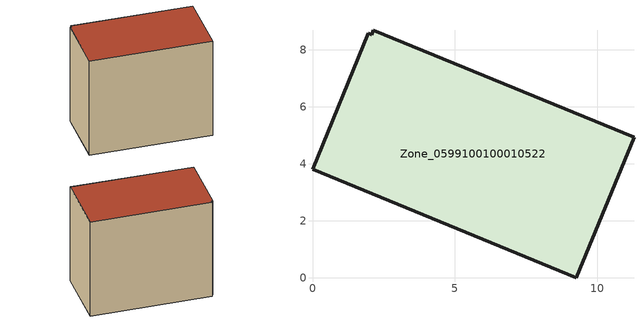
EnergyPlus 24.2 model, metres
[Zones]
Zone_0599100100010522
 floor ground (C_G): 2.08,8.53 2.14,8.69 11.29,4.94 9.26,0 0,3.81 1.95,8.57 z0
 wall outside (C_F): 0,3.81 9.26,0 11.29,4.94 2.14,8.69 2.08,8.53 1.95,8.57 0,3.81 z0:8.6
 roof outside (C_R): 2.08,8.53 1.95,8.57 0,3.81 9.26,0 11.29,4.94 2.14,8.69 z8.6
[BUILDING]
Pand.0599100100010522: North Axis=0; Terrain=City; Loads Convergence Tolerance Value=0.04; Temperature Convergence Tolerance Value=0.4; Solar Distribution=FullExterior; Maximum Number of Warmup Days=25; Minimum Number of Warmup Days=1
[Site:Location]
Rotterdam.The.Hague.AP_ZH_NLD Design_Conditions: Latitude=51.96; Longitude=4.45; Time Zone=1; Elevation=-4.5
[SITE:GROUNDTEMPERATURE:BUILDINGSURFACE]
18, 18, 18, 18, 18, 18, 18, 18, 18, 18, 18, 18
[MATERIAL] Thermal Absorptance=0.9; Solar Absorptance=0.7; Visible Absorptance=0.7
Name | Roughness | Thickness | Conductivity | Density | Specific Heat
G.TI.2015-2018 | MediumSmooth | 0.15 | 0.0428571 | 540 | 1210
F.TI.2015-2018 | Rough | 0.3 | 0.0666667 | 1920 | 840
R.TI.2015-2018 | MediumRough | 0.2 | 0.0333333 | 1500 | 1000
[CONSTRUCTION]
C_G: G.TI.2015-2018
C_F: F.TI.2015-2018
C_R: R.TI.2015-2018
[ZONE]
Zone_0599100100010522: Type=1; Multiplier=1; Ceiling Height=Autocalculate; Volume=Autocalculate; Floor Area=autocalculate; Part of Total Floor Area=Yes
[ZONEINFILTRATION:DESIGNFLOWRATE]
Infil_Zone_0599100100010522: Zone or ZoneList or Space or SpaceList=Zone_0599100100010522; Schedule=AlwaysOn; Design Flow Rate Calculation Method=Flow/Area; Flow Rate per Floor Area=0.0015; Constant Term Coefficient=1; Temperature Term Coefficient=0; Velocity Term Coefficient=0; Velocity Squared Term Coefficient=0
[HVACTEMPLATE:ZONE:IDEALLOADSAIRSYSTEM]
Zone_0599100100010522: Maximum Heating Supply Air Temperature=50; Minimum Cooling Supply Air Temperature=13; Maximum Heating Supply Air Humidity Ratio=0.0156; Minimum Cooling Supply Air Humidity Ratio=0.0077; Heating Limit=NoLimit; Cooling Limit=NoLimit; Dehumidification Control Type=ConstantSensibleHeatRatio; Cooling Sensible Heat Ratio=0.7; Dehumidification Setpoint=60; Humidification Control Type=None; Humidification Setpoint=30; Outdoor Air Method=None; Outdoor Air Flow Rate per Person=0.00944; Outdoor Air Flow Rate per Zone Floor Area=0; Outdoor Air Flow Rate per Zone=0; Demand Controlled Ventilation Type=None; Outdoor Air Economizer Type=NoEconomizer; Heat Recovery Type=None; Sensible Heat Recovery Effectiveness=0.7; Latent Heat Recovery Effectiveness=0.65
[ZONECONTROL:THERMOSTAT]
ThermostatControl_Zone_0599100100010522: Zone or ZoneList=Zone_0599100100010522; Control Type Schedule=DualSetpointControlType; Control 1=Thermostat_Zone_0599100100010522; Temperature Difference Between Cutout And Setpoint=0
[THERMOSTATSETPOINT:DUALSETPOINT]
Thermostat_Zone_0599100100010522: Heating Setpoint Temperature Schedule=HeatingSetpoint_Zone_0599100100010522; Cooling Setpoint Temperature Schedule=CoolingSetpoint_Zone_0599100100010522
[SCHEDULE:COMPACT]
HeatingSetpoint_Zone_0599100100010522: Through: 12/31, For: AllDays, Until: 24:00, 21
CoolingSetpoint_Zone_0599100100010522: Through: 12/31, For: AllDays, Until: 24:00, 24
DualSetpointControlType: Through: 12/31, For: AllDays, Until: 24:00, 4
AlwaysOn: Through: 12/31, For: AllDays, Until: 24:00, 1
